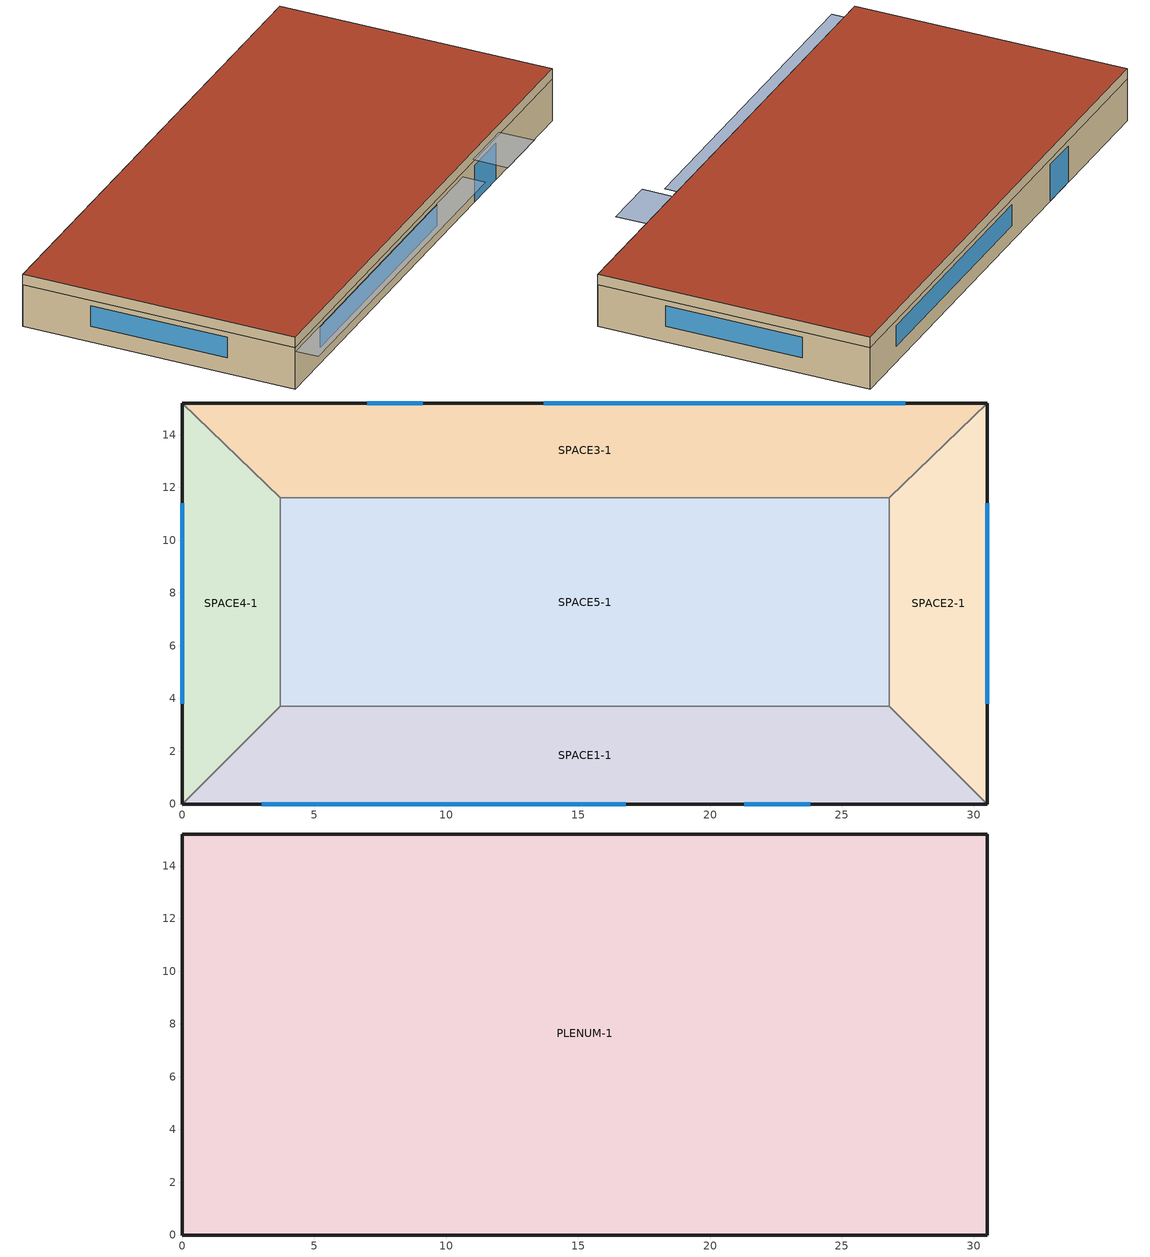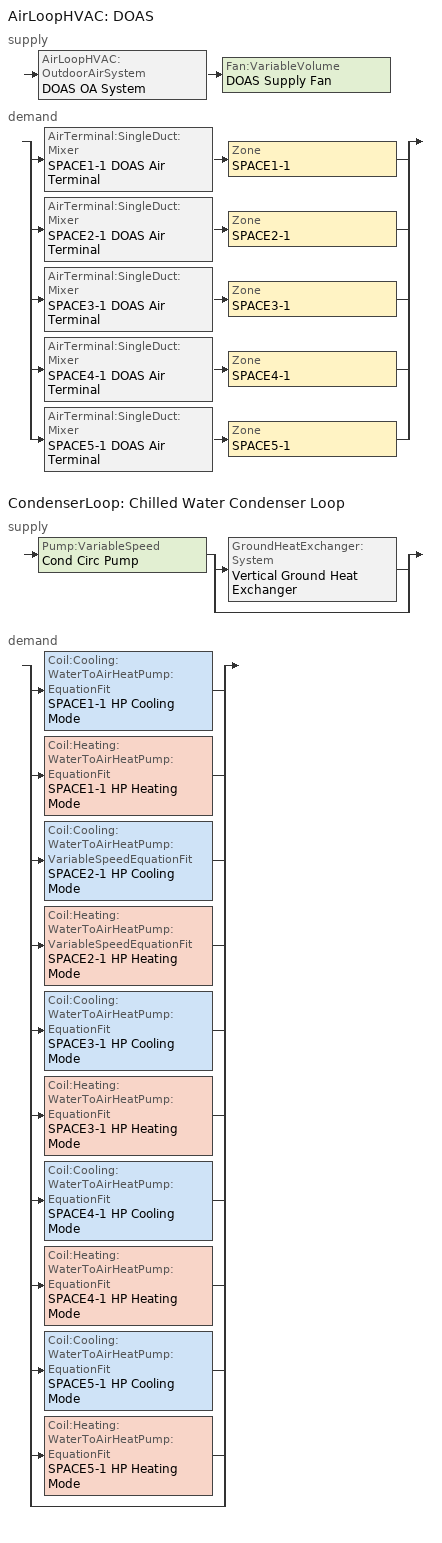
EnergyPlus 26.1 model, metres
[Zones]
SPACE3-1
 floor ground (FLOOR-SLAB-1): 26.8,11.6 3.7,11.6 0,15.2 30.5,15.2 z0
 wall outside (WALL-1): 30.5,15.2 0,15.2 z0:2.4
 wall to SPACE2-1 (INT-WALL-1): 26.8,11.6 30.5,15.2 z0:2.4
 wall to SPACE4-1 (INT-WALL-1): 0,15.2 3.7,11.6 z0:2.4
 wall to SPACE5-1 (INT-WALL-1): 3.7,11.6 26.8,11.6 z0:2.4
 window (Sgl Grey 3mm): 9.1,15.2 7,15.2 z0:2.1
 window (Dbl Clr 3mm/13mm Air): 27.4,15.2 13.7,15.2 z0.9:2.1
SPACE1-1
 floor ground (FLOOR-SLAB-1): 26.8,3.7 30.5,0 0,0 3.7,3.7 z0
 wall outside (WALL-1): 0,0 30.5,0 z0:2.4
 wall to SPACE2-1 (INT-WALL-1): 30.5,0 26.8,3.7 z0:2.4
 wall to SPACE4-1 (INT-WALL-1): 3.7,3.7 0,0 z0:2.4
 wall to SPACE5-1 (INT-WALL-1): 26.8,3.7 3.7,3.7 z0:2.4
 window (Sgl Grey 3mm): 21.3,0 23.8,0 z0:2.1
 window (Dbl Clr 3mm/13mm Air): 3,0 16.8,0 z0.9:2.1
SPACE2-1
 floor ground (FLOOR-SLAB-1): 26.8,11.6 30.5,15.2 30.5,0 26.8,3.7 z0
 wall outside (WALL-1): 30.5,0 30.5,15.2 z0:2.4
 wall to SPACE5-1 (INT-WALL-1): 26.8,11.6 26.8,3.7 z0:2.4
 window (Dbl Clr 3mm/13mm Air): 30.5,3.8 30.5,11.4 z0.9:2.1
SPACE4-1
 floor ground (FLOOR-SLAB-1): 3.7,3.7 0,0 0,15.2 3.7,11.6 z0
 wall outside (WALL-1): 0,15.2 0,0 z0:2.4
 wall to SPACE5-1 (INT-WALL-1): 3.7,3.7 3.7,11.6 z0:2.4
 window (Dbl Clr 3mm/13mm Air): 0,11.4 0,3.8 z0.9:2.1
SPACE5-1
 floor ground (FLOOR-SLAB-1): 26.8,11.6 26.8,3.7 3.7,3.7 3.7,11.6 z0
PLENUM-1
 floor to SPACE1-1 (CLNG-1): 26.8,3.7 30.5,0 0,0 3.7,3.7 z2.4
 floor to SPACE2-1 (CLNG-1): 26.8,11.6 30.5,15.2 30.5,0 26.8,3.7 z2.4
 floor to SPACE3-1 (CLNG-1): 26.8,11.6 3.7,11.6 0,15.2 30.5,15.2 z2.4
 floor to SPACE4-1 (CLNG-1): 3.7,3.7 0,0 0,15.2 3.7,11.6 z2.4
 floor to SPACE5-1 (CLNG-1): 26.8,11.6 26.8,3.7 3.7,3.7 3.7,11.6 z2.4
 wall outside (WALL-1): 30.5,15.2 0,15.2 0,0 30.5,0 30.5,15.2 z2.4:3
 roof outside (ROOF-1): 0,15.2 0,0 30.5,0 30.5,15.2 z3
shading: 0,-1.3 0,0 19.8,0 19.8,-1.3 z2.2; 21,-2 21,0 24.1,0 24.1,-2 z2.6
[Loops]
AirLoopHVAC 'DOAS'
 supply: AirLoopHVAC:OutdoorAirSystem 'DOAS OA System' > Fan:VariableVolume 'DOAS Supply Fan'
 demand: split
  | AirTerminal:SingleDuct:Mixer 'SPACE1-1 DOAS Air Terminal' > Zone 'SPACE1-1'
  | AirTerminal:SingleDuct:Mixer 'SPACE2-1 DOAS Air Terminal' > Zone 'SPACE2-1'
  | AirTerminal:SingleDuct:Mixer 'SPACE3-1 DOAS Air Terminal' > Zone 'SPACE3-1'
  | AirTerminal:SingleDuct:Mixer 'SPACE4-1 DOAS Air Terminal' > Zone 'SPACE4-1'
  | AirTerminal:SingleDuct:Mixer 'SPACE5-1 DOAS Air Terminal' > Zone 'SPACE5-1'
CondenserLoop 'Chilled Water Condenser Loop'
 supply: Pump:VariableSpeed 'Cond Circ Pump' > split
  | GroundHeatExchanger:System 'Vertical Ground Heat Exchanger'
  | bypass
 demand: split
  | Coil:Cooling:WaterToAirHeatPump:EquationFit 'SPACE1-1 HP Cooling Mode'
  | Coil:Heating:WaterToAirHeatPump:EquationFit 'SPACE1-1 HP Heating Mode'
  | Coil:Cooling:WaterToAirHeatPump:VariableSpeedEquationFit 'SPACE2-1 HP Cooling Mode'
  | Coil:Heating:WaterToAirHeatPump:VariableSpeedEquationFit 'SPACE2-1 HP Heating Mode'
  | Coil:Cooling:WaterToAirHeatPump:EquationFit 'SPACE3-1 HP Cooling Mode'
  | Coil:Heating:WaterToAirHeatPump:EquationFit 'SPACE3-1 HP Heating Mode'
  | Coil:Cooling:WaterToAirHeatPump:EquationFit 'SPACE4-1 HP Cooling Mode'
  | Coil:Heating:WaterToAirHeatPump:EquationFit 'SPACE4-1 HP Heating Mode'
  | Coil:Cooling:WaterToAirHeatPump:EquationFit 'SPACE5-1 HP Cooling Mode'
  | Coil:Heating:WaterToAirHeatPump:EquationFit 'SPACE5-1 HP Heating Mode'
  | bypass
[Building]
FPFC with DOAS to Supply Side: Loads convergence tolerance value=0.04; Maximum number of warmup days=25; Minimum number of warmup days=6; North axis=30; Solar distribution=FullExterior; Temperature convergence tolerance value=0.4; Terrain=City
[Site:GroundTemperature:BuildingSurface]
21.5, 21.4, 21.5, 21.5, 22, 22.9, 23, 23.1, 23.1, 22.2, 21.7, 21.6
[Site:GroundTemperature:Deep]
16.5, 16.5, 16.5, 16.5, 16.5, 16.5, 16.5, 16.5, 16.5, 16.5, 16.5, 16.5
[Site:GroundTemperature:Undisturbed:KusudaAchenbach]
Vertical Ground Heat Exchanger Ground Temps: 3.2, 13.375, 8, 920, 2551.09, 0.692626
[Site:Location]
CHICAGO_IL_USA TMY2-94846: Elevation=190; Latitude=41.78; Longitude=-87.75; Time zone=-6
[SizingPeriod:DesignDay] Barometric pressure=99063; Day of month=21; Daylight saving time indicator=No; Humidity condition type=WetBulb; Rain indicator=No; Snow indicator=No; Solar model indicator=ASHRAEClearSky
Name | Daily dry bulb temperature range | Day type | Maximum dry bulb temperature | Month | Sky clearness | Wetbulb or dewpoint at maximum dry bulb | Wind direction | Wind speed
CHICAGO_IL_USA Annual Cooling 1% Design Conditions DB/MCWB | 10.7 | SummerDesignDay | 31.5 | 7 | 1 | 23 | 230 | 5.3
CHICAGO_IL_USA Annual Heating 99% Design Conditions DB | 0 | WinterDesignDay | -17.3 | 1 | 0 | -17.3 | 270 | 4.9
[Construction]
CLNG-1: MAT-CLNG-1
Dbl Clr 3mm/13mm Air: CLEAR 3MM, AIR 13MM, CLEAR 3MM
FLOOR-SLAB-1: CC03
INT-WALL-1: GP02, AL21, GP02
ROOF-1: RG01, BR01, IN46, WD01
Sgl Grey 3mm: GREY 3MM
WALL-1: WD01, PW03, IN02, GP01
[Material] Thermal absorptance=0.9
Name | Conductivity | Density | Roughness | Solar absorptance | Specific heat | Thickness | Visible absorptance
BR01 | 0.162 | 1121 | VeryRough | 0.7 | 1464 | 0.0095 | 0.7
CC03 | 1.31 | 2243 | MediumRough | 0.65 | 837 | 0.1016 | 0.65
GP01 | 0.16 | 801 | MediumSmooth | 0.75 | 837 | 0.0127 | 0.75
GP02 | 0.16 | 801 | MediumSmooth | 0.75 | 837 | 0.0159 | 0.75
IN02 | 0.043 | 10 | Rough | 0.75 | 837 | 0.0901 | 0.75
IN46 | 0.023 | 24 | VeryRough | 0.5 | 1590 | 0.0762 | 0.5
PW03 | 0.115 | 545 | MediumSmooth | 0.78 | 1213 | 0.0127 | 0.78
RG01 | 1.442 | 881 | Rough | 0.65 | 1674 | 0.0127 | 0.65
WD01 | 0.115 | 513 | MediumSmooth | 0.78 | 1381 | 0.0191 | 0.78
[Material:AirGap]
AL21: Thermal resistance=0.157
[Material:NoMass]
MAT-CLNG-1: Roughness=Rough; Solar absorptance=0.65; Thermal absorptance=0.65; Thermal resistance=0.652259; Visible absorptance=0.65
[WindowMaterial:Gas]
AIR 13MM: Gas type=Air; Thickness=0.0127
[WindowMaterial:Glazing] Back side infrared hemispherical emissivity=0.84; Conductivity=0.9; Front side infrared hemispherical emissivity=0.84; Infrared transmittance at normal incidence=0; Optical data type=SpectralAverage; Thickness=0.003
Name | Back side solar reflectance at normal incidence | Back side visible reflectance at normal incidence | Front side solar reflectance at normal incidence | Front side visible reflectance at normal incidence | Solar transmittance at normal incidence | Visible transmittance at normal incidence
CLEAR 3MM | 0.075 | 0.081 | 0.075 | 0.081 | 0.837 | 0.898
GREY 3MM | 0.061 | 0.061 | 0.061 | 0.061 | 0.626 | 0.611
[AirLoopHVAC]
DOAS: Design supply air flow rate=Autosize
[AirTerminal:SingleDuct:Mixer] Mixer connection type=InletSide
Name | Zonehvac unit object
SPACE1-1 DOAS Air Terminal | SPACE1-1 Heat Pump
SPACE2-1 DOAS Air Terminal | SPACE2-1 Heat Pump
SPACE3-1 DOAS Air Terminal | SPACE3-1 Heat Pump
SPACE4-1 DOAS Air Terminal | SPACE4-1 Heat Pump
SPACE5-1 DOAS Air Terminal | SPACE5-1 Heat Pump
[AvailabilityManager:Scheduled]
DOAS Availability: Schedule=FanAvailSched
[Coil:Cooling:WaterToAirHeatPump:EquationFit] Cooling power consumption curve=CoolPowCurve; Fan delay time=60; Gross rated cooling cop=5.12; Gross rated sensible cooling capacity=Autosize; Gross rated total cooling capacity=Autosize; Latent capacity time constant=60; Maximum cycling rate=2.5; Nominal time for condensate removal to begin=0; Part load fraction correlation curve=HPACCOOLPLFFPLR; Rated air flow rate=Autosize; Rated entering air dry bulb temperature=27; Rated entering air wet bulb temperature=19; Rated entering water temperature=30; Rated water flow rate=Autosize; Ratio of initial moisture evaporation rate and steady state latent capacity=0; Sensible cooling capacity curve=CoolSensCapCurve; Total cooling capacity curve=TotCoolCapCurve
SPACE1-1 HP Cooling Mode; SPACE3-1 HP Cooling Mode; SPACE4-1 HP Cooling Mode; SPACE5-1 HP Cooling Mode
[Coil:Cooling:WaterToAirHeatPump:VariableSpeedEquationFit]
SPACE2-1 HP Cooling Mode: Energy part load fraction curve=VS Energy Part Load Fraction 1; Fan delay time=60; Flag for using hot gas reheat 0 or 1=0; Gross rated total cooling capacity at selected nominal speed level=Autosize; Initial moisture evaporation rate divided by steady state ac latent capacity=0; Latent capacity time constant=60; Maximum cycling rate=2.5; Nominal speed level=10; Nominal time for condensate to begin leaving the coil=0; Number of speeds=10; Rated air flow rate at selected nominal speed level=Autosize; Rated water flow rate at selected nominal speed level=Autosize; Speed 1 energy input ratio function of air flow fraction curve=EIR VS AirFrac Test; Speed 1 energy input ratio function of temperature curve=EIR VS Temp1 Test; Speed 1 energy input ratio function of water flow fraction curve=EIR VS WaterFrac Test; Speed 1 reference unit gross rated cooling cop=4; Speed 1 reference unit gross rated sensible heat ratio=0.75; Speed 1 reference unit gross rated total cooling capacity=1524.1; Speed 1 reference unit rated air flow rate=0.135907; Speed 1 reference unit rated water flow rate=0.000381695; Speed 1 reference unit waste heat fraction of input power at rated conditions=0.1; Speed 1 total cooling capacity function of air flow fraction curve=TC VS AirFrac Test; Speed 1 total cooling capacity function of temperature curve=TC VS Temp1 Test; Speed 1 total cooling capacity function of water flow fraction curve=TC VS WaterFrac Test; Speed 1 waste heat function of temperature curve=wasteHeat VS Temp1 Test; Speed 2 energy input ratio function of air flow fraction curve=EIR VS AirFrac Test; Speed 2 energy input ratio function of temperature curve=EIR VS Temp1 Test; Speed 2 energy input ratio function of water flow fraction curve=EIR VS WaterFrac Test; Speed 2 reference unit gross rated cooling cop=4; Speed 2 reference unit gross rated sensible heat ratio=0.75; Speed 2 reference unit gross rated total cooling capacity=1877.9; Speed 2 reference unit rated air flow rate=0.151008; Speed 2 reference unit rated water flow rate=0.000381695; Speed 2 reference unit waste heat fraction of input power at rated conditions=0.1; Speed 2 total cooling capacity function of air flow fraction curve=TC VS AirFrac Test; Speed 2 total cooling capacity function of temperature curve=TC VS Temp1 Test; Speed 2 total cooling capacity function of water flow fraction curve=TC VS WaterFrac Test; Speed 2 waste heat function of temperature curve=wasteHeat VS Temp1 Test; Speed 3 energy input ratio function of air flow fraction curve=EIR VS AirFrac Test; Speed 3 energy input ratio function of temperature curve=EIR VS Temp1 Test; Speed 3 energy input ratio function of water flow fraction curve=EIR VS WaterFrac Test; Speed 3 reference unit gross rated cooling cop=4; Speed 3 reference unit gross rated sensible heat ratio=0.75; Speed 3 reference unit gross rated total cooling capacity=2226.6; Speed 3 reference unit rated air flow rate=0.166109; Speed 3 reference unit rated water flow rate=0.000381695; Speed 3 reference unit waste heat fraction of input power at rated conditions=0.1; Speed 3 total cooling capacity function of air flow fraction curve=TC VS AirFrac Test; Speed 3 total cooling capacity function of temperature curve=TC VS Temp1 Test; Speed 3 total cooling capacity function of water flow fraction curve=TC VS WaterFrac Test; Speed 3 waste heat function of temperature curve=wasteHeat VS Temp1 Test; Speed 4 energy input ratio function of air flow fraction curve=EIR VS AirFrac Test; Speed 4 energy input ratio function of temperature curve=EIR VS Temp1 Test; Speed 4 energy input ratio function of water flow fraction curve=EIR VS WaterFrac Test; Speed 4 reference unit gross rated cooling cop=4; Speed 4 reference unit gross rated sensible heat ratio=0.75; Speed 4 reference unit gross rated total cooling capacity=2911.3; Speed 4 reference unit rated air flow rate=0.19631; Speed 4 reference unit rated water flow rate=0.000381695; Speed 4 reference unit waste heat fraction of input power at rated conditions=0.1; Speed 4 total cooling capacity function of air flow fraction curve=TC VS AirFrac Test; Speed 4 total cooling capacity function of temperature curve=TC VS Temp1 Test; Speed 4 total cooling capacity function of water flow fraction curve=TC VS WaterFrac Test; Speed 4 waste heat function of temperature curve=wasteHeat VS Temp1 Test; Speed 5 energy input ratio function of air flow fraction curve=EIR VS AirFrac Test; Speed 5 energy input ratio function of temperature curve=EIR VS Temp1 Test; Speed 5 energy input ratio function of water flow fraction curve=EIR VS WaterFrac Test; Speed 5 reference unit gross rated cooling cop=4; Speed 5 reference unit gross rated sensible heat ratio=0.75; Speed 5 reference unit gross rated total cooling capacity=3581.7; Speed 5 reference unit rated air flow rate=0.226512; Speed 5 reference unit rated water flow rate=0.000381695; Speed 5 reference unit waste heat fraction of input power at rated conditions=0.1; Speed 5 total cooling capacity function of air flow fraction curve=TC VS AirFrac Test; Speed 5 total cooling capacity function of temperature curve=TC VS Temp1 Test; Speed 5 total cooling capacity function of water flow fraction curve=TC VS WaterFrac Test; Speed 5 waste heat function of temperature curve=wasteHeat VS Temp1 Test; Speed 6 energy input ratio function of air flow fraction curve=EIR VS AirFrac Test; Speed 6 energy input ratio function of temperature curve=EIR VS Temp1 Test; Speed 6 energy input ratio function of water flow fraction curve=EIR VS WaterFrac Test; Speed 6 reference unit gross rated cooling cop=4; Speed 6 reference unit gross rated sensible heat ratio=0.75; Speed 6 reference unit gross rated total cooling capacity=4239.5; Speed 6 reference unit rated air flow rate=0.256714; Speed 6 reference unit rated water flow rate=0.000381695; Speed 6 reference unit waste heat fraction of input power at rated conditions=0.1; Speed 6 total cooling capacity function of air flow fraction curve=TC VS AirFrac Test; Speed 6 total cooling capacity function of temperature curve=TC VS Temp1 Test; Speed 6 total cooling capacity function of water flow fraction curve=TC VS WaterFrac Test; Speed 6 waste heat function of temperature curve=wasteHeat VS Temp1 Test; Speed 7 energy input ratio function of air flow fraction curve=EIR VS AirFrac Test; Speed 7 energy input ratio function of temperature curve=EIR VS Temp1 Test; Speed 7 energy input ratio function of water flow fraction curve=EIR VS WaterFrac Test; Speed 7 reference unit gross rated cooling cop=4; Speed 7 reference unit gross rated sensible heat ratio=0.75; Speed 7 reference unit gross rated total cooling capacity=4885.7; Speed 7 reference unit rated air flow rate=0.286915; Speed 7 reference unit rated water flow rate=0.000381695; Speed 7 reference unit waste heat fraction of input power at rated conditions=0.1; Speed 7 total cooling capacity function of air flow fraction curve=TC VS AirFrac Test; Speed 7 total cooling capacity function of temperature curve=TC VS Temp1 Test; Speed 7 total cooling capacity function of water flow fraction curve=TC VS WaterFrac Test; Speed 7 waste heat function of temperature curve=wasteHeat VS Temp1 Test; Speed 8 energy input ratio function of air flow fraction curve=EIR VS AirFrac Test; Speed 8 energy input ratio function of temperature curve=EIR VS Temp1 Test; Speed 8 energy input ratio function of water flow fraction curve=EIR VS WaterFrac Test; Speed 8 reference unit gross rated cooling cop=4; Speed 8 reference unit gross rated sensible heat ratio=0.75; Speed 8 reference unit gross rated total cooling capacity=5520.7; Speed 8 reference unit rated air flow rate=0.317117; Speed 8 reference unit rated water flow rate=0.000381695; Speed 8 reference unit waste heat fraction of input power at rated conditions=0.1; Speed 8 total cooling capacity function of air flow fraction curve=TC VS AirFrac Test; Speed 8 total cooling capacity function of temperature curve=TC VS Temp1 Test; Speed 8 total cooling capacity function of water flow fraction curve=TC VS WaterFrac Test; Speed 8 waste heat function of temperature curve=wasteHeat VS Temp1 Test; Speed 9 energy input ratio function of air flow fraction curve=EIR VS AirFrac Test; Speed 9 energy input ratio function of temperature curve=EIR VS Temp1 Test; Speed 9 energy input ratio function of water flow fraction curve=EIR VS WaterFrac Test; Speed 9 reference unit gross rated cooling cop=4; Speed 9 reference unit gross rated sensible heat ratio=0.75; Speed 9 reference unit gross rated total cooling capacity=6144.8; Speed 9 reference unit rated air flow rate=0.347318; Speed 9 reference unit rated water flow rate=0.000381695; Speed 9 reference unit waste heat fraction of input power at rated conditions=0.1; Speed 9 total cooling capacity function of air flow fraction curve=TC VS AirFrac Test; Speed 9 total cooling capacity function of temperature curve=TC VS Temp1 Test; Speed 9 total cooling capacity function of water flow fraction curve=TC VS WaterFrac Test; Speed 9 waste heat function of temperature curve=wasteHeat VS Temp1 Test; Speed 10 energy input ratio function of air flow fraction curve=EIR VS AirFrac Test; Speed 10 energy input ratio function of temperature curve=EIR VS Temp1 Test; Speed 10 energy input ratio function of water flow fraction curve=EIR VS WaterFrac Test; Speed 10 reference unit gross rated cooling cop=4; Speed 10 reference unit gross rated sensible heat ratio=0.75; Speed 10 reference unit gross rated total cooling capacity=6758; Speed 10 reference unit rated air flow rate=0.37752; Speed 10 reference unit rated water flow rate=0.000381695; Speed 10 reference unit waste heat fraction of input power at rated conditions=0.1; Speed 10 total cooling capacity function of air flow fraction curve=TC VS AirFrac Test; Speed 10 total cooling capacity function of temperature curve=TC VS Temp1 Test; Speed 10 total cooling capacity function of water flow fraction curve=TC VS WaterFrac Test; Speed 10 waste heat function of temperature curve=wasteHeat VS Temp1 Test
[Coil:Heating:Fuel] Availability schedule=FanAvailSched; Burner efficiency=0.8; Fuel type=NaturalGas; Nominal capacity=Autosize
SPACE1-1 HP Supp Coil; SPACE2-1 HP Supp Coil; SPACE3-1 HP Supp Coil; SPACE4-1 HP Supp Coil; SPACE5-1 HP Supp Coil
[Coil:Heating:WaterToAirHeatPump:EquationFit] Gross rated heating capacity=Autosize; Gross rated heating cop=4.75; Heating capacity curve=HeatCapCurve; Heating power consumption curve=HeatPowCurve; Part load fraction correlation curve=HPACHEATPLFFPLR; Rated air flow rate=Autosize; Rated entering air dry bulb temperature=20; Rated entering water temperature=20; Rated water flow rate=Autosize; Ratio of rated heating capacity to rated cooling capacity=1
SPACE1-1 HP Heating Mode; SPACE3-1 HP Heating Mode; SPACE4-1 HP Heating Mode; SPACE5-1 HP Heating Mode
[Coil:Heating:WaterToAirHeatPump:VariableSpeedEquationFit]
SPACE2-1 HP Heating Mode: Energy part load fraction curve=VS Energy Part Load Fraction 1; Nominal speed level=10; Number of speeds=10; Rated air flow rate at selected nominal speed level=Autosize; Rated heating capacity at selected nominal speed level=Autosize; Rated water flow rate at selected nominal speed level=Autosize; Speed 1 energy input ratio function of air flow fraction curve=EIRH VS AirFrac Test; Speed 1 energy input ratio function of temperature curve=EIRH VS Temp1 Test; Speed 1 energy input ratio function of water flow fraction curve=EIRH VS WaterFrac Test; Speed 1 heating capacity function of temperature curve=Heating VS Temp1 Test; Speed 1 heating capacity function of water flow fraction curve=Heating VS WaterFrac Test; Speed 1 reference unit gross rated heating capacity=1838.7; Speed 1 reference unit gross rated heating cop=5; Speed 1 reference unit rated air flow rate=0.166109; Speed 1 reference unit rated water flow rate=0.000381695; Speed 1 reference unit waste heat fraction of input power at rated conditions=0.1; Speed 1 total heating capacity function of air flow fraction curve=Heating VS AirFrac Test; Speed 1 waste heat function of temperature curve=Heating wasteHeat VS Temp1 Test; Speed 2 energy input ratio function of air flow fraction curve=EIRH VS AirFrac Test; Speed 2 energy input ratio function of temperature curve=EIRH VS Temp1 Test; Speed 2 energy input ratio function of water flow fraction curve=EIRH VS WaterFrac Test; Speed 2 heating capacity function of temperature curve=Heating VS Temp1 Test; Speed 2 heating capacity function of water flow fraction curve=Heating VS WaterFrac Test; Speed 2 reference unit gross rated heating capacity=2295.5; Speed 2 reference unit gross rated heating cop=5; Speed 2 reference unit rated air flow rate=0.179322; Speed 2 reference unit rated water flow rate=0.000381695; Speed 2 reference unit waste heat fraction of input power at rated conditions=0.1; Speed 2 total heating capacity function of air flow fraction curve=Heating VS AirFrac Test; Speed 2 waste heat function of temperature curve=Heating wasteHeat VS Temp1 Test; Speed 3 energy input ratio function of air flow fraction curve=EIRH VS AirFrac Test; Speed 3 energy input ratio function of temperature curve=EIRH VS Temp1 Test; Speed 3 energy input ratio function of water flow fraction curve=EIRH VS WaterFrac Test; Speed 3 heating capacity function of temperature curve=Heating VS Temp1 Test; Speed 3 heating capacity function of water flow fraction curve=Heating VS WaterFrac Test; Speed 3 reference unit gross rated heating capacity=2751.3; Speed 3 reference unit gross rated heating cop=5; Speed 3 reference unit rated air flow rate=0.192535; Speed 3 reference unit rated water flow rate=0.000381695; Speed 3 reference unit waste heat fraction of input power at rated conditions=0.1; Speed 3 total heating capacity function of air flow fraction curve=Heating VS AirFrac Test; Speed 3 waste heat function of temperature curve=Heating wasteHeat VS Temp1 Test; Speed 4 energy input ratio function of air flow fraction curve=EIRH VS AirFrac Test; Speed 4 energy input ratio function of temperature curve=EIRH VS Temp1 Test; Speed 4 energy input ratio function of water flow fraction curve=EIRH VS WaterFrac Test; Speed 4 heating capacity function of temperature curve=Heating VS Temp1 Test; Speed 4 heating capacity function of water flow fraction curve=Heating VS WaterFrac Test; Speed 4 reference unit gross rated heating capacity=3659.6; Speed 4 reference unit gross rated heating cop=5; Speed 4 reference unit rated air flow rate=0.218962; Speed 4 reference unit rated water flow rate=0.000381695; Speed 4 reference unit waste heat fraction of input power at rated conditions=0.1; Speed 4 total heating capacity function of air flow fraction curve=Heating VS AirFrac Test; Speed 4 waste heat function of temperature curve=Heating wasteHeat VS Temp1 Test; Speed 5 energy input ratio function of air flow fraction curve=EIRH VS AirFrac Test; Speed 5 energy input ratio function of temperature curve=EIRH VS Temp1 Test; Speed 5 energy input ratio function of water flow fraction curve=EIRH VS WaterFrac Test; Speed 5 heating capacity function of temperature curve=Heating VS Temp1 Test; Speed 5 heating capacity function of water flow fraction curve=Heating VS WaterFrac Test; Speed 5 reference unit gross rated heating capacity=4563.7; Speed 5 reference unit gross rated heating cop=5; Speed 5 reference unit rated air flow rate=0.245388; Speed 5 reference unit rated water flow rate=0.000381695; Speed 5 reference unit waste heat fraction of input power at rated conditions=0.1; Speed 5 total heating capacity function of air flow fraction curve=Heating VS AirFrac Test; Speed 5 waste heat function of temperature curve=Heating wasteHeat VS Temp1 Test; Speed 6 energy input ratio function of air flow fraction curve=EIRH VS AirFrac Test; Speed 6 energy input ratio function of temperature curve=EIRH VS Temp1 Test; Speed 6 energy input ratio function of water flow fraction curve=EIRH VS WaterFrac Test; Speed 6 heating capacity function of temperature curve=Heating VS Temp1 Test; Speed 6 heating capacity function of water flow fraction curve=Heating VS WaterFrac Test; Speed 6 reference unit gross rated heating capacity=5463.3; Speed 6 reference unit gross rated heating cop=5; Speed 6 reference unit rated air flow rate=0.271814; Speed 6 reference unit rated water flow rate=0.000381695; Speed 6 reference unit waste heat fraction of input power at rated conditions=0.1; Speed 6 total heating capacity function of air flow fraction curve=Heating VS AirFrac Test; Speed 6 waste heat function of temperature curve=Heating wasteHeat VS Temp1 Test; Speed 7 energy input ratio function of air flow fraction curve=EIRH VS AirFrac Test; Speed 7 energy input ratio function of temperature curve=EIRH VS Temp1 Test; Speed 7 energy input ratio function of water flow fraction curve=EIRH VS WaterFrac Test; Speed 7 heating capacity function of temperature curve=Heating VS Temp1 Test; Speed 7 heating capacity function of water flow fraction curve=Heating VS WaterFrac Test; Speed 7 reference unit gross rated heating capacity=6358.4; Speed 7 reference unit gross rated heating cop=5; Speed 7 reference unit rated air flow rate=0.298241; Speed 7 reference unit rated water flow rate=0.000381695; Speed 7 reference unit waste heat fraction of input power at rated conditions=0.1; Speed 7 total heating capacity function of air flow fraction curve=Heating VS AirFrac Test; Speed 7 waste heat function of temperature curve=Heating wasteHeat VS Temp1 Test; Speed 8 energy input ratio function of air flow fraction curve=EIRH VS AirFrac Test; Speed 8 energy input ratio function of temperature curve=EIRH VS Temp1 Test; Speed 8 energy input ratio function of water flow fraction curve=EIRH VS WaterFrac Test; Speed 8 heating capacity function of temperature curve=Heating VS Temp1 Test; Speed 8 heating capacity function of water flow fraction curve=Heating VS WaterFrac Test; Speed 8 reference unit gross rated heating capacity=7248.5; Speed 8 reference unit gross rated heating cop=5; Speed 8 reference unit rated air flow rate=0.324667; Speed 8 reference unit rated water flow rate=0.000381695; Speed 8 reference unit waste heat fraction of input power at rated conditions=0.1; Speed 8 total heating capacity function of air flow fraction curve=Heating VS AirFrac Test; Speed 8 waste heat function of temperature curve=Heating wasteHeat VS Temp1 Test; Speed 9 energy input ratio function of air flow fraction curve=EIRH VS AirFrac Test; Speed 9 energy input ratio function of temperature curve=EIRH VS Temp1 Test; Speed 9 energy input ratio function of water flow fraction curve=EIRH VS WaterFrac Test; Speed 9 heating capacity function of temperature curve=Heating VS Temp1 Test; Speed 9 heating capacity function of water flow fraction curve=Heating VS WaterFrac Test; Speed 9 reference unit gross rated heating capacity=8133.6; Speed 9 reference unit gross rated heating cop=5; Speed 9 reference unit rated air flow rate=0.351094; Speed 9 reference unit rated water flow rate=0.000381695; Speed 9 reference unit waste heat fraction of input power at rated conditions=0.1; Speed 9 total heating capacity function of air flow fraction curve=Heating VS AirFrac Test; Speed 9 waste heat function of temperature curve=Heating wasteHeat VS Temp1 Test; Speed 10 energy input ratio function of air flow fraction curve=EIRH VS AirFrac Test; Speed 10 energy input ratio function of temperature curve=EIRH VS Temp1 Test; Speed 10 energy input ratio function of water flow fraction curve=EIRH VS WaterFrac Test; Speed 10 heating capacity function of temperature curve=Heating VS Temp1 Test; Speed 10 heating capacity function of water flow fraction curve=Heating VS WaterFrac Test; Speed 10 reference unit gross rated heating capacity=9013.2; Speed 10 reference unit gross rated heating cop=5; Speed 10 reference unit rated air flow rate=0.37752; Speed 10 reference unit rated water flow rate=0.000381695; Speed 10 reference unit waste heat fraction of input power at rated conditions=0.1; Speed 10 total heating capacity function of air flow fraction curve=Heating VS AirFrac Test; Speed 10 waste heat function of temperature curve=Heating wasteHeat VS Temp1 Test
[CondenserEquipmentList]
All Towers: Vertical Ground Heat Exchanger, GroundHeatExchanger:System
[CondenserEquipmentOperationSchemes]
Tower Loop Operation: Control scheme 1=Year Round Tower Operation; Control scheme 1 schedule=HVACTemplate-Always 1
[CondenserLoop]
Chilled Water Condenser Loop: Condenser equipment operation scheme=Tower Loop Operation; Condenser loop volume=Autocalculate; Fluid type=Water; Load distribution scheme=SequentialLoad; Maximum loop flow rate=0.004; Maximum loop temperature=80; Minimum loop flow rate=0; Minimum loop temperature=1
[Controller:OutdoorAir]
DOAS OA Controller: Economizer control action type=ModulateFlow; Economizer control type=NoEconomizer; Economizer minimum limit dry bulb temperature=12.2; Lockout type=NoLockout; Maximum outdoor air flow rate=Autosize; Minimum limit type=ProportionalMinimum; Minimum outdoor air flow rate=Autosize
[DesignSpecification:OutdoorAir] Outdoor air flow per person=0.00944; Outdoor air flow per zone=0; Outdoor air flow per zone floor area=0; Outdoor air method=Flow/Person
SZ DSOA SPACE1-1; SZ DSOA SPACE2-1; SZ DSOA SPACE3-1; SZ DSOA SPACE4-1; SZ DSOA SPACE5-1
[DesignSpecification:ZoneAirDistribution]
ZoneAirDistribution: Zone air distribution effectiveness in cooling mode=1; Zone air distribution effectiveness in heating mode=1; Zone secondary recirculation fraction=0
[ElectricEquipment] Design level calculation method=EquipmentLevel; Fraction latent=0; Fraction lost=0; Fraction radiant=0.3; Schedule=EQUIP-1
Name | Design level | Zone or zonelist or space or spacelist
SPACE1-1 ElecEq 1 | 1056 | SPACE1-1
SPACE2-1 ElecEq 1 | 456 | SPACE2-1
SPACE3-1 ElecEq 1 | 1056 | SPACE3-1
SPACE4-1 ElecEq 1 | 456 | SPACE4-1
SPACE5-1 ElecEq 1 | 1976 | SPACE5-1
[Fan:OnOff] Availability schedule=FanAvailSched; Fan total efficiency=0.7; Maximum flow rate=Autosize; Motor efficiency=0.9; Motor in airstream fraction=1; Pressure rise=75
SPACE1-1 Supply Fan; SPACE2-1 Supply Fan; SPACE4-1 Supply Fan; SPACE5-1 Supply Fan
[Fan:SystemModel]
SPACE3-1 Supply Fan: Availability schedule=FanAvailSched; Design electric power consumption=Autosize; Design maximum air flow rate=Autosize; Design power sizing method=PowerPerFlowPerPressure; Design pressure rise=10; Electric power minimum flow rate fraction=0.2; Electric power per unit flow rate per unit pressure=1.66667; End use subcategory=General; Fan total efficiency=0.9; Motor efficiency=0.9; Motor in air stream fraction=1; Number of speeds=2; Speed control method=Discrete; Speed electric power fraction 1=0.5; Speed flow fraction 1=0.5; Speed electric power fraction 2=1; Speed flow fraction 2=1
[Fan:VariableVolume]
DOAS Supply Fan: Availability schedule=FanAvailSched; Fan power coefficient 1=0.00153024; Fan power coefficient 2=0.00520806; Fan power coefficient 3=1.10862; Fan power coefficient 4=-0.116356; Fan power coefficient 5=0; Fan power minimum flow fraction=0; Fan power minimum flow rate input method=Fraction; Fan total efficiency=0.7; Maximum flow rate=Autosize; Motor efficiency=0.9; Motor in airstream fraction=1; Pressure rise=1000
[GroundHeatExchanger:ResponseFactors]
Vertical Ground Heat Exchanger g-functions: G function reference ratio=0.0005; G function g value 1=-0.348322; G function ln t ts value 1=-15.2996; G function g value 2=0.022208; G function ln t ts value 2=-14.201; G function g value 3=0.412345; G function ln t ts value 3=-13.2202; G function g value 4=0.867498; G function ln t ts value 4=-12.2086; G function g value 5=1.357839; G function ln t ts value 5=-11.1888; G function g value 6=1.852024; G function ln t ts value 6=-10.1816; G function g value 7=2.345656; G function ln t ts value 7=-9.1815; G function g value 8=2.593958; G function ln t ts value 8=-8.6809; G function g value 9=2.679; G function ln t ts value 9=-8.5; G function g value 10=3.023; G function ln t ts value 10=-7.8; G function g value 11=3.32; G function ln t ts value 11=-7.2; G function g value 12=3.681; G function ln t ts value 12=-6.5; G function g value 13=4.071; G function ln t ts value 13=-5.9; G function g value 14=4.828; G function ln t ts value 14=-5.2; G function g value 15=6.253; G function ln t ts value 15=-4.5; G function g value 16=7.894; G function ln t ts value 16=-3.963; G function g value 17=11.82; G function ln t ts value 17=-3.27; G function g value 18=15.117; G function ln t ts value 18=-2.864; G function g value 19=18.006; G function ln t ts value 19=-2.577; G function g value 20=22.887; G function ln t ts value 20=-2.171; G function g value 21=26.924; G function ln t ts value 21=-1.884; G function g value 22=38.004; G function ln t ts value 22=-1.191; G function g value 23=49.919; G function ln t ts value 23=-0.497; G function g value 24=53.407; G function ln t ts value 24=-0.274; G function g value 25=56.632; G function ln t ts value 25=-0.051; G function g value 26=59.825; G function ln t ts value 26=0.196; G function g value 27=62.349; G function ln t ts value 27=0.419; G function g value 28=64.524; G function ln t ts value 28=0.642; G function g value 29=66.412; G function ln t ts value 29=0.873; G function g value 30=67.993; G function ln t ts value 30=1.112; G function g value 31=69.162; G function ln t ts value 31=1.335; G function g value 32=70.476; G function ln t ts value 32=1.679; G function g value 33=71.361; G function ln t ts value 33=2.028; G function g value 34=71.79; G function ln t ts value 34=2.275; G function g value 35=72.511; G function ln t ts value 35=3.003; Ghe vertical properties object=Vertical Ground Heat Exchanger Props; Number of boreholes=24
[GroundHeatExchanger:System]
Vertical Ground Heat Exchanger: Design flow rate=0.00033; Ghe vertical responsefactors object=Vertical Ground Heat Exchanger g-functions; Ground thermal conductivity=0.692626; Ground thermal heat capacity=2.347e+06; Undisturbed ground temperature model=Vertical Ground Heat Exchanger Ground Temps; Undisturbed ground temperature model type=Site:GroundTemperature:Undisturbed:KusudaAchenbach
[GroundHeatExchanger:Vertical:Properties]
Vertical Ground Heat Exchanger Props: Borehole diameter=0.127016; Borehole length=76.2; Depth of top of borehole=1; Grout thermal conductivity=0.692626; Grout thermal heat capacity=3.9e+06; Pipe outer diameter=0.0266667; Pipe thermal conductivity=0.391312; Pipe thermal heat capacity=1.542e+06; Pipe thickness=0.00241285; U tube distance=0.051225
[HeatExchanger:AirToAir:SensibleAndLatent]
DOAS Heat Recovery: Availability schedule=HVACTemplate-Always 1; Economizer lockout=Yes; Frost control type=MinimumExhaustTemperature; Heat exchanger type=Plate; Initial defrost time fraction=0.083; Latent effectiveness at 100 cooling air flow=0.65; Latent effectiveness at 100 heating air flow=0.65; Latent effectiveness of cooling air flow curve=LatEffectivenessTable; Latent effectiveness of heating air flow curve=LatEffectivenessTable; Nominal electric power=0; Nominal supply air flow rate=Autosize; Rate of defrost time fraction increase=0.012; Sensible effectiveness at 100 cooling air flow=0.7; Sensible effectiveness at 100 heating air flow=0.7; Sensible effectiveness of cooling air flow curve=SenEffectivenessTable; Sensible effectiveness of heating air flow curve=SenEffectivenessTable; Supply air outlet temperature control=No; Threshold temperature=1.7
[Lights] Design level calculation method=LightingLevel; End use subcategory=GeneralLights; Fraction radiant=0.59; Fraction replaceable=0; Fraction visible=0.2; Return air fraction=0; Schedule=LIGHTS-1
Name | Lighting level | Zone or zonelist or space or spacelist
SPACE1-1 Lights 1 | 1584 | SPACE1-1
SPACE2-1 Lights 1 | 684 | SPACE2-1
SPACE3-1 Lights 1 | 1584 | SPACE3-1
SPACE4-1 Lights 1 | 684 | SPACE4-1
SPACE5-1 Lights 1 | 2964 | SPACE5-1
[People] Activity level schedule=ActSchd; Fraction radiant=0.3; Number of people calculation method=People; Number of people schedule=OCCUPY-1
Name | Number of people | Zone or zonelist or space or spacelist
SPACE1-1 People 1 | 11 | SPACE1-1
SPACE2-1 People 1 | 5 | SPACE2-1
SPACE3-1 People 1 | 11 | SPACE3-1
SPACE4-1 People 1 | 5 | SPACE4-1
SPACE5-1 People 1 | 20 | SPACE5-1
[PlantEquipmentOperation:Uncontrolled]
Year Round Tower Operation: Equipment list=All Towers
[Pump:VariableSpeed]
Cond Circ Pump: Design maximum flow rate=0.004; Design minimum flow rate=0; Design power consumption=25; Design pump head=5000; Fraction of motor inefficiencies to fluid stream=0; Motor efficiency=0.87; Pump control type=Intermittent; Coefficient 1 of the part load performance curve=0; Coefficient 2 of the part load performance curve=1; Coefficient 3 of the part load performance curve=0; Coefficient 4 of the part load performance curve=0
[SetpointManager:FollowGroundTemperature]
MyCondenserControl: Control variable=Temperature; Maximum setpoint temperature=80; Minimum setpoint temperature=10; Offset temperature difference=0; Setpoint node or nodelist=Condenser Supply Outlet Node
[SetpointManager:Scheduled]
DOAS Cooling Supply Air Temp Manager: Control variable=Temperature; Schedule=Always 21.1; Setpoint node or nodelist=DOAS Mixed Air Outlet
[Sizing:Plant]
Chilled Water Condenser Loop: Design loop exit temperature=29.4; Loop design temperature difference=5.6; Loop type=Condenser
[Sizing:System]
DOAS: 100 outdoor air in cooling=Yes; 100 outdoor air in heating=Yes; Central cooling capacity control method=OnOff; Central cooling design supply air humidity ratio=0.00924; Central cooling design supply air temperature=12.8; Central heating design supply air humidity ratio=0.003; Central heating design supply air temperature=12.2; Central heating maximum system air flow ratio=1; Cooling design capacity=Autosize; Cooling design capacity method=CoolingDesignCapacity; Cooling supply air flow rate=0; Cooling supply air flow rate method=DesignDay; Design outdoor air flow rate=Autosize; Heating design capacity=Autosize; Heating design capacity method=HeatingDesignCapacity; Heating supply air flow rate=0; Heating supply air flow rate method=DesignDay; Precool design humidity ratio=0.008; Precool design temperature=11; Preheat design humidity ratio=0.008; Preheat design temperature=2; System outdoor air method=ZoneSum; Type of load to size on=VentilationRequirement; Type of zone sum to use=NonCoincident; Zone maximum outdoor air fraction=1
[Sizing:Zone] Account for dedicated outdoor air system=No; Cooling design air flow method=DesignDay; Cooling design air flow rate=0; Cooling minimum air flow fraction=0; Dedicated outdoor air high setpoint temperature for design=Autosize; Dedicated outdoor air low setpoint temperature for design=Autosize; Dedicated outdoor air system control strategy=NeutralSupplyAir; Design specification zone air distribution object=ZoneAirDistribution; Heating design air flow method=DesignDay; Heating design air flow rate=0; Heating maximum air flow fraction=0; Zone cooling design supply air humidity ratio=0.008; Zone cooling design supply air temperature=12.5; Zone cooling design supply air temperature input method=SupplyAirTemperature; Zone heating design supply air humidity ratio=0.008; Zone heating design supply air temperature=50; Zone heating design supply air temperature input method=SupplyAirTemperature
Name | Design specification outdoor air object
SPACE1-1 | SZ DSOA SPACE1-1
SPACE2-1 | SZ DSOA SPACE2-1
SPACE3-1 | SZ DSOA SPACE3-1
SPACE4-1 | SZ DSOA SPACE4-1
SPACE5-1 | SZ DSOA SPACE5-1
[ThermostatSetpoint:DualSetpoint]
All Zones Dual SP Control: Cooling setpoint temperature schedule=Clg-SetP-Sch; Heating setpoint temperature schedule=Htg-SetP-Sch
[UnitarySystemPerformance:Multispeed] Cooling speed supply air flow ratio 1=Autosize; Heating speed supply air flow ratio 1=Autosize; Cooling speed supply air flow ratio 2=Autosize; Heating speed supply air flow ratio 2=Autosize; Cooling speed supply air flow ratio 3=Autosize; Heating speed supply air flow ratio 3=Autosize; Cooling speed supply air flow ratio 4=Autosize; Heating speed supply air flow ratio 4=Autosize; Cooling speed supply air flow ratio 5=Autosize; Heating speed supply air flow ratio 5=Autosize; Cooling speed supply air flow ratio 6=Autosize; Heating speed supply air flow ratio 6=Autosize; Cooling speed supply air flow ratio 7=Autosize; Heating speed supply air flow ratio 7=Autosize; Cooling speed supply air flow ratio 8=Autosize; Heating speed supply air flow ratio 8=Autosize; Cooling speed supply air flow ratio 9=Autosize; Heating speed supply air flow ratio 9=Autosize; Cooling speed supply air flow ratio 10=Autosize; Heating speed supply air flow ratio 10=Autosize; Single mode operation=No
Name | Number of speeds for cooling | Number of speeds for heating
Sys 1 WaterToAirHP System MultiSpeed Performance | 2 | 2
Sys 2 WaterToAirHP System MultiSpeed Performance | 10 | 10
[Zone] Multiplier=1; Type=1
Name | Ceiling height | Volume
PLENUM-1 | 0.6096 | 283.2
SPACE1-1; SPACE3-1 | 2.4384 | 239.247
SPACE2-1; SPACE4-1 | 2.4384 | 103.311
SPACE5-1 | 2.4384 | 447.683
[ZoneControl:Thermostat] Control 1=All Zones Dual SP Control; Control type schedule=HVACTemplate-Always 4
Name | Zone or zonelist
SPACE1-1 Thermostat | SPACE1-1
SPACE2-1 Thermostat | SPACE2-1
SPACE3-1 Thermostat | SPACE3-1
SPACE4-1 Thermostat | SPACE4-1
SPACE5-1 Thermostat | SPACE5-1
[Zone equipment]
SPACE1-1: SPACE1-1 DOAS Air Terminal, SPACE1-1 Heat Pump
SPACE2-1: SPACE2-1 DOAS Air Terminal, SPACE2-1 Heat Pump
SPACE3-1: SPACE3-1 DOAS Air Terminal, SPACE3-1 Heat Pump
SPACE4-1: SPACE4-1 DOAS Air Terminal, SPACE4-1 Heat Pump
SPACE5-1: SPACE5-1 DOAS Air Terminal, SPACE5-1 Heat Pump
[ZoneHVAC:WaterToAirHeatPump] Availability schedule=FanAvailSched; Cooling outdoor air flow rate=0; Cooling supply air flow rate=Autosize; Fan placement=BlowThrough; Heating outdoor air flow rate=0; Heating supply air flow rate=Autosize; Maximum outdoor dry bulb temperature for supplemental heater operation=20; Maximum supply air temperature from supplemental heater=50; No load outdoor air flow rate=0; Supply air fan operating mode schedule=CyclingFanSch
Name | Cooling coil | Design specification multispeed object | Heating coil | Supplemental heating coil | Supply air fan | No load supply air flow rate control set to low speed
SPACE1-1 Heat Pump | SPACE1-1 HP Cooling Mode | Sys 1 WaterToAirHP System MultiSpeed Performance | SPACE1-1 HP Heating Mode | SPACE1-1 HP Supp Coil | SPACE1-1 Supply Fan
SPACE2-1 Heat Pump | SPACE2-1 HP Cooling Mode | Sys 2 WaterToAirHP System MultiSpeed Performance | SPACE2-1 HP Heating Mode | SPACE2-1 HP Supp Coil | SPACE2-1 Supply Fan | No
SPACE3-1 Heat Pump | SPACE3-1 HP Cooling Mode |  | SPACE3-1 HP Heating Mode | SPACE3-1 HP Supp Coil | SPACE3-1 Supply Fan
SPACE4-1 Heat Pump | SPACE4-1 HP Cooling Mode |  | SPACE4-1 HP Heating Mode | SPACE4-1 HP Supp Coil | SPACE4-1 Supply Fan
SPACE5-1 Heat Pump | SPACE5-1 HP Cooling Mode |  | SPACE5-1 HP Heating Mode | SPACE5-1 HP Supp Coil | SPACE5-1 Supply Fan
[ZoneInfiltration:DesignFlowRate] Constant term coefficient=0; Design flow rate calculation method=Flow/Zone; Schedule=INFIL-SCH; Temperature term coefficient=0; Velocity squared term coefficient=0; Velocity term coefficient=0.2237
Name | Design flow rate | Zone or zonelist or space or spacelist
SPACE1-1 Infil 1 | 0.0167 | SPACE1-1
SPACE2-1 Infil 1 | 0.00717 | SPACE2-1
SPACE3-1 Infil 1 | 0.0167 | SPACE3-1
SPACE4-1 Infil 1 | 0.00717 | SPACE4-1
SPACE5-1 Infil 1 | 0.031089 | SPACE5-1
[Curve:Biquadratic]
Name | Maximum value of x | Maximum value of y | Minimum value of x | Minimum value of y | Coefficient1 constant | Coefficient2 x | Coefficient3 x 2 | Coefficient4 y | Coefficient5 y 2 | Coefficient6 x y
EIR VS Temp1 Test | 25.6 | 48.9 | 10 | 7.2 | 0.138848 | 0.0457985 | -0.00138661 | 0.0141485 | 0.000386055 | -0.000438194
EIRH VS Temp1 Test | 27 | 30 | 7 | 10 | 0.993257 | 0.0201512 | 7.72375e-05 | -0.0317207 | 0.000740649 | -0.000303875
Heating VS Temp1 Test | 27 | 30 | 7 | 10 | 0.617474 | -0.00245669 | -1.8655e-05 | 0.0254921 | -0.000100773 | -0.000109447
Heating wasteHeat VS Temp1 Test | 27 | 30 | 7 | 10 | 1 | 0 | 0 | 0 | 0 | 0
TC VS Temp1 Test | 25.6 | 48.9 | 10 | 7.2 | 1.43085 | -0.0453653 | 0.00199378 | -0.00805944 | 3.93414e-05 | -0.000181187
wasteHeat VS Temp1 Test | 25.6 | 48.9 | 10 | 7.2 | 1 | 0 | 0 | 0 | 0 | 0
[Curve:QuadLinear] Maximum curve output=38; Maximum value of w=100; Maximum value of x=100; Maximum value of y=100; Maximum value of z=100; Minimum curve output=0; Minimum value of w=-100; Minimum value of x=-100; Minimum value of y=0; Minimum value of z=0; Coefficient5 z=0
Name | Coefficient1 constant | Coefficient2 w | Coefficient3 x | Coefficient4 y
CoolPowCurve | -3.25323 | -0.990977 | 4.03829 | 0.952179
HeatCapCurve | -1.30782 | -2.37468 | 4.00919 | 0.615581
HeatPowCurve | -2.17352 | 0.830808 | 1.56828 | 0.68971
TotCoolCapCurve | -9.32564 | 11.0881 | -1.75195 | 0.76082
[Curve:Quadratic] Maximum value of x=1; Minimum value of x=0; Coefficient3 x 2=0
Name | Coefficient1 constant | Coefficient2 x
EIR VS AirFrac Test; EIR VS WaterFrac Test; EIRH VS AirFrac Test; EIRH VS WaterFrac Test; Heating VS AirFrac Test; Heating VS WaterFrac Test; TC VS AirFrac Test; TC VS WaterFrac Test | 1 | 0
HPACCOOLPLFFPLR; HPACHEATPLFFPLR | 0.75 | 0.25
VS Energy Part Load Fraction 1 | 0.85 | 0.15
[Curve:QuintLinear]
CoolSensCapCurve: Maximum curve output=38; Maximum value of v=100; Maximum value of w=100; Maximum value of x=100; Maximum value of y=100; Maximum value of z=100; Minimum curve output=0; Minimum value of v=-100; Minimum value of w=-100; Minimum value of x=-100; Minimum value of y=0; Minimum value of z=0; Coefficient1 constant=-5.26563; Coefficient2 v=17.3118; Coefficient3 w=-11.4497; Coefficient4 x=-0.944805; Coefficient5 y=0.739607; Coefficient6 z=0
[Schedule:Compact]
ActSchd: Through: 12/31, For: AllDays, Until: 24:00, 117.24
Always 21.1: Through: 12/31, For: AllDays, Until: 24:00, 21.1
Clg-SetP-Sch: Through: 12/31, For: WeekDays CustomDay1 CustomDay2, Until: 7:00, 32, Until: 21:00, 24, Until: 24:00, 32, For: WeekEnds Holiday, Until: 24:00, 32, For: SummerDesignDay, Until: 24:00, 24, For: WinterDesignDay, Until: 24:00, 32
CyclingFanSch: Through: 12/31, For: AllDays, Until: 24:00, 0
EQUIP-1: Through: 12/31, For: WeekDays SummerDesignDay CustomDay1 CustomDay2, Until: 8:00, 0.02, Until: 9:00, 0.4, Until: 14:00, 0.9, Until: 15:00, 0.8, Until: 16:00, 0.7, Until: 18:00, 0.5, Until: 21:00, 0.3, Until: 24:00, 0.02, For: Weekends WinterDesignDay Holiday, Until: 24:00, 0.02
FanAvailSched: Through: 12/31, For: WeekDays CustomDay1 CustomDay2, Until: 7:00, 0, Until: 21:00, 1, Until: 24:00, 0, For: Weekends Holiday, Until: 24:00, 0, For: SummerDesignDay, Until: 24:00, 1, For: WinterDesignDay, Until: 24:00, 1
HVACTemplate-Always 1: Through: 12/31, For: AllDays, Until: 24:00, 1
HVACTemplate-Always 4: Through: 12/31, For: AllDays, Until: 24:00, 4
Htg-SetP-Sch: Through: 12/31, For: WeekDays CustomDay1 CustomDay2, Until: 6:00, 13, Until: 7:00, 18, Until: 21:00, 23, Until: 24:00, 13, For: WeekEnds Holiday, Until: 24:00, 13, For: SummerDesignDay, Until: 24:00, 13, For: WinterDesignDay, Until: 24:00, 23
INFIL-SCH: Through: 12/31, For: WeekDays CustomDay1 CustomDay2, Until: 7:00, 1, Until: 21:00, 0, Until: 24:00, 1, For: Weekends Holiday, Until: 24:00, 1, For: SummerDesignDay, Until: 24:00, 1, For: WinterDesignDay, Until: 24:00, 1
LIGHTS-1: Through: 12/31, For: WeekDays SummerDesignDay CustomDay1 CustomDay2, Until: 8:00, 0.05, Until: 9:00, 0.9, Until: 10:00, 0.95, Until: 11:00, 1, Until: 12:00, 0.95, Until: 13:00, 0.8, Until: 14:00, 0.9, Until: 18:00, 1, Until: 19:00, 0.6, Until: 21:00, 0.4, Until: 24:00, 0.05, For: Weekends WinterDesignDay Holiday, Until: 24:00, 0.05
OCCUPY-1: Through: 12/31, For: WeekDays SummerDesignDay CustomDay1 CustomDay2, Until: 8:00, 0, Until: 11:00, 1, Until: 12:00, 0.8, Until: 13:00, 0.4, Until: 14:00, 0.8, Until: 18:00, 1, Until: 19:00, 0.5, Until: 21:00, 0.1, Until: 24:00, 0, For: Weekends WinterDesignDay Holiday, Until: 24:00, 0
[Table:IndependentVariable]
airFlowRatio: Linear, Linear, 10, 0, Dimensionless, 0.75, 1
[Table:IndependentVariableList]
effectiveness_IndependentVariableList: airFlowRatio
[Table:Lookup]
LatEffectivenessTable: effectiveness_IndependentVariableList, 10, 0, 0.65, DivisorOnly, Dimensionless, 0.7, 0.65
SenEffectivenessTable: effectiveness_IndependentVariableList, 10, 0, 0.7, DivisorOnly, Dimensionless, 0.75, 0.7
